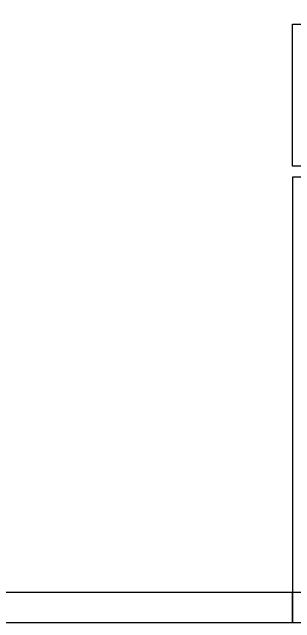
# Model space of a CAD drawing. Extents: x 0 to 119, y 0 to 84.
# Drawn here: x 91.17 to 100.48, y 0 to 20.15 of the extents above; entities that cross this region are included whole.
import ezdxf

# ---------------------------------------------------------------- set-up
doc = ezdxf.new("R2010")
doc.units = 0
doc.header["$MEASUREMENT"] = 0
doc.layers.add('1', color=1, linetype='CONTINUOUS')
doc.layers.add('7', color=7, linetype='CONTINUOUS')

msp = doc.modelspace()

# ---------------------------------------------------------------- linework, layer by layer
at = {"layer": '1', "linetype": 'Continuous'}
for p, q in [((117.900062, 14.706597), (100.400062, 14.706597)), ((100.400062, 14.706597), (100.400062, 0.999942))]:
    msp.add_line(p, q, dxfattribs=at)
for points in [[(63.400062, 84.099942), (81.900062, 84.099942), (81.900062, 83.099942), (81.900062, 84.099942), (100.400062, 84.099942), (100.400062, 83.099942), (100.400062, 84.099942), (118.900062, 84.099942), (118.900062, 59.399942), (117.900062, 59.399942), (118.900062, 59.399942), (118.900062, 29.699942), (117.900062, 29.699942), (118.900062, 29.699942), (118.900062, -0.000058), (100.400062, -0.000058), (100.400062, 0.999942), (100.400062, -0.000058), (81.900062, -0.000058), (81.900062, 0.999942), (81.900062, -0.000058), (63.400062, -0.000058)], [(100.400062, 19.750435), (117.900062, 19.750435), (117.900062, 15.073218), (100.400062, 15.073218), (100.400062, 19.750435)]]:
    msp.add_lwpolyline(points, dxfattribs=at)
at = {"layer": '7', "linetype": 'Continuous'}
msp.add_line((117.900062, 0.999942), (2.500062, 0.999942), dxfattribs=at)

doc.saveas('drawing.dxf')
